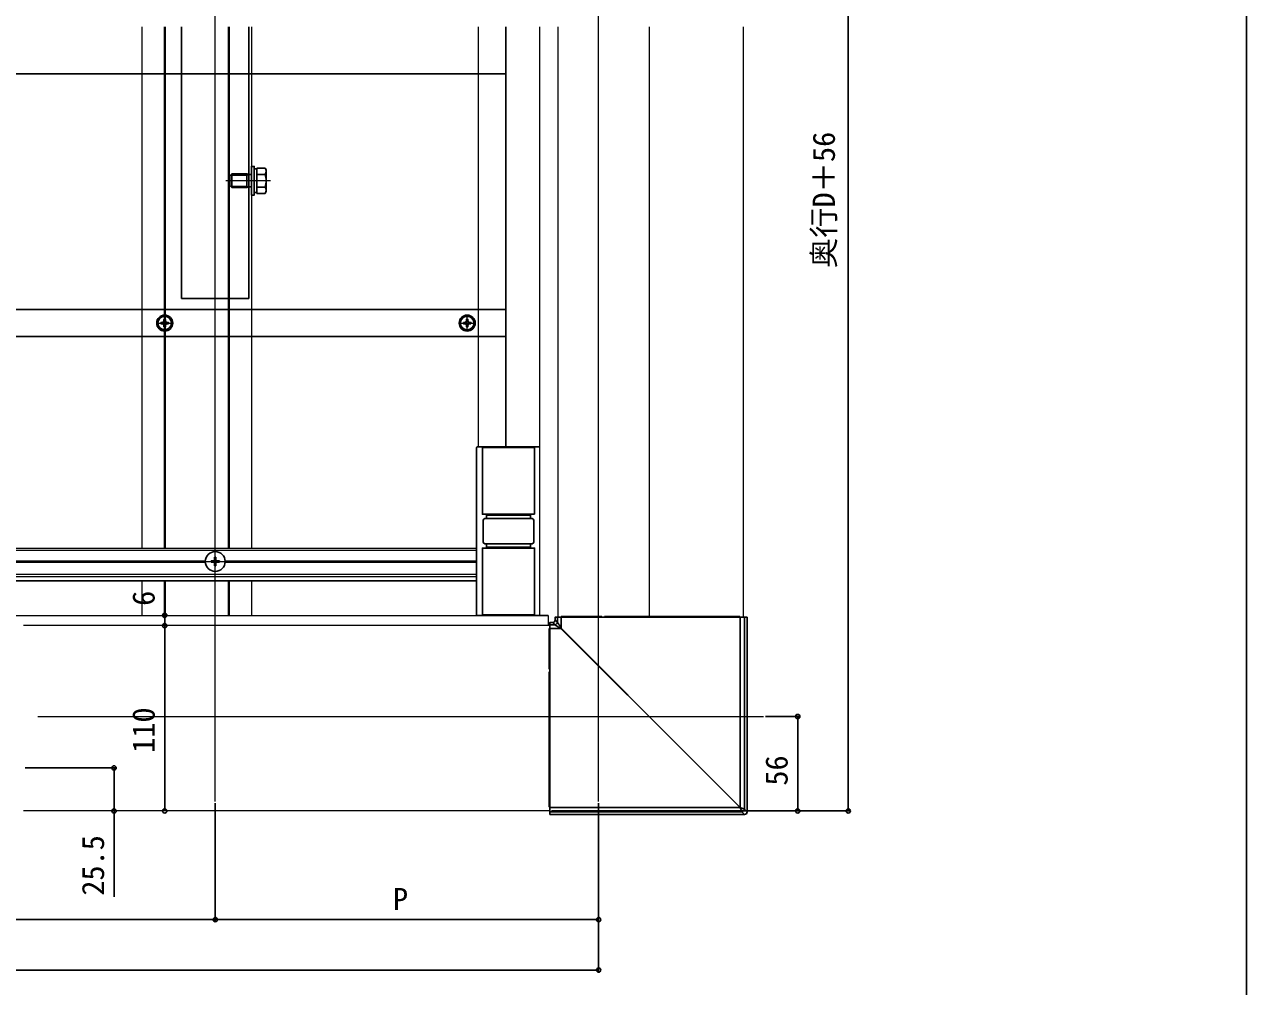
# Model space of a CAD drawing. Units: millimetres, scale not verified. Extents: x -1052 to 1050, y -1574 to 1565.
# Drawn here: x 325 to 1050, y -1028 to -457 of the extents above; entities that cross this region are included whole.
import ezdxf
from ezdxf.enums import TextEntityAlignment as Align

# ---------------------------------------------------------------- set-up
doc = ezdxf.new("R2010")
doc.units = ezdxf.units.MM
doc.header["$LTSCALE"] = 8
doc.layers.add('0-3_YKK_12', color=2, linetype='Continuous', lineweight=18)
for name, color, linetype in [('0-4_YKK_13', 4, 'Continuous'), ('0-5_YKK_D', 6, 'Continuous'), ('0-6_YKK_ZWAK', 7, 'Continuous'), ('0-7_YSS_K', 3, 'Continuous')]:
    doc.layers.add(name, color=color, linetype=linetype)
doc.styles.add('ＭＳ ゴシック', font='')
doc.styles.get('ＭＳ ゴシック').set_extended_font_data('MS Gothic')

msp = doc.modelspace()

# ---------------------------------------------------------------- linework, layer by layer
at = {"layer": '0-3_YKK_12'}
for p, q in [((438.003, -918.412), (438.003, 17.088)), ((665.503, -918.412), (665.503, 17.088)), ((394.503, -458.662), (394.503, -767.912)), ((407.703, -458.662), (407.703, -767.912)), ((408.303, -458.662), (408.303, -767.912)), ((445.703, -458.662), (445.703, -767.912)), ((446.303, -458.662), (446.303, -767.912)), ((459.503, -458.662), (459.503, -767.912)), ((594.003, -458.662), (594.003, -707.912)), ((630.503, -458.662), (630.503, -807.912)), ((641.503, -808.912), (641.503, -458.662)), ((695.503, -458.662), (695.503, -808.912)), ((751.503, -808.912), (751.503, -458.662)), ((470.703, -549.912), (444.203, -549.912)), ((408.003, -639.412), (408.003, -629.412)), ((587.503, -639.412), (587.503, -629.412)), ((403.003, -634.412), (413.003, -634.412)), ((582.503, -634.412), (592.503, -634.412)), ((43.003, -767.912), (593.003, -767.912)), ((43.003, -769.112), (593.003, -769.112)), ((216.395, -775.612), (432.11, -775.612)), ((431.703, -775.912), (444.303, -775.912)), ((438.003, -782.212), (438.003, -769.612)), ((443.895, -775.612), (593.003, -775.612)), ((216.395, -776.212), (432.11, -776.212)), ((443.895, -776.212), (593.003, -776.212)), ((43.003, -783.512), (593.003, -783.512)), ((43.003, -784.912), (593.003, -784.912)), ((407.703, -787.412), (407.703, -807.912)), ((408.303, -787.412), (408.303, -807.912)), ((445.703, -787.412), (445.703, -807.912)), ((446.303, -787.412), (446.303, -807.912)), ((459.503, -787.412), (459.503, -807.912)), ((13.003, -807.912), (635.503, -807.912)), ((635.503, -807.912), (630.503, -807.912)), ((635.503, -807.912), (635.503, -813.912)), ((635.503, -807.912), (635.503, -813.912)), ((636.503, -813.912), (324.253, -813.912)), ((332.711, -867.912), (763.438, -867.912)), ((636.503, -923.912), (324.253, -923.912))]:
    msp.add_line(p, q, dxfattribs=at)
msp.add_lwpolyline([(394.503, -787.412), (394.503, -807.912), (459.503, -807.912)], dxfattribs=at)
at = {"layer": '0-4_YKK_13'}
for p, q in [((418.003, -619.912), (418.003, -458.662)), ((458.003, -619.912), (458.003, -458.662)), ((610.503, -707.912), (610.503, -458.662)), ((594.003, -486.412), (610.503, -486.412)), ((461.103, -542.862), (462.703, -542.862)), ((462.703, -542.406), (467.622, -542.406)), ((462.703, -542.406), (462.703, -557.417)), ((468.203, -543.412), (467.622, -542.406)), ((468.203, -543.412), (468.203, -556.412)), ((446.703, -547.112), (447.903, -545.912)), ((446.703, -552.712), (446.703, -547.112)), ((447.255, -546.56), (456.803, -546.56)), ((447.903, -545.912), (456.803, -545.912)), ((447.903, -553.912), (447.903, -545.912)), ((456.803, -553.912), (456.803, -545.912)), ((456.803, -545.912), (457.925, -546.236)), ((457.925, -546.236), (456.803, -546.56)), ((459.503, -546.236), (457.925, -546.236)), ((462.703, -545.912), (462.703, -553.912)), ((462.703, -546.159), (467.622, -546.159)), ((446.703, -552.712), (447.903, -553.912)), ((447.255, -553.264), (456.803, -553.264)), ((456.803, -553.912), (447.903, -553.912)), ((457.925, -553.588), (456.803, -553.264)), ((457.925, -553.588), (456.803, -553.912)), ((459.503, -553.588), (457.925, -553.588)), ((462.703, -556.962), (461.103, -556.962)), ((462.703, -553.664), (467.622, -553.664)), ((462.703, -557.417), (467.622, -557.417)), ((468.203, -556.412), (467.622, -557.417)), ((458.003, -619.912), (418.003, -619.912)), ((594.003, -626.412), (610.503, -626.412)), ((406.683, -633.972), (405.803, -633.972)), ((409.323, -634.852), (410.203, -634.852)), ((586.183, -633.972), (585.303, -633.972)), ((588.823, -634.852), (589.703, -634.852)), ((594.003, -642.412), (610.503, -642.412)), ((593.003, -807.412), (593.003, -708.412)), ((593.503, -707.912), (630.503, -707.912)), ((627.503, -708.212), (596.503, -708.212)), ((627.503, -747.912), (627.503, -707.912)), ((597.003, -751.412), (597.003, -764.412)), ((598.003, -750.412), (626.003, -750.412)), ((599.003, -750.412), (599.003, -747.912)), ((625.003, -748.412), (599.003, -748.412)), ((625.003, -747.912), (625.003, -750.412)), ((627.003, -764.412), (627.003, -751.412)), ((626.003, -765.412), (598.003, -765.412)), ((599.003, -767.912), (599.003, -765.412)), ((599.003, -767.412), (625.003, -767.412)), ((624.003, -767.912), (600.003, -767.912)), ((625.003, -765.412), (625.003, -767.912)), ((435.503, -775.562), (435.503, -776.262)), ((435.503, -775.562), (437.153, -775.562)), ((437.653, -773.412), (438.353, -773.412)), ((437.653, -773.412), (437.653, -775.062)), ((438.353, -773.412), (438.353, -775.062)), ((438.853, -775.562), (440.503, -775.562)), ((440.503, -775.562), (440.503, -776.262)), ((435.503, -776.262), (437.153, -776.262)), ((437.653, -776.762), (437.653, -778.412)), ((437.653, -778.412), (438.353, -778.412)), ((438.353, -776.762), (438.353, -778.412)), ((438.853, -776.262), (440.503, -776.262)), ((593.003, -787.412), (38.003, -787.412)), ((630.503, -807.912), (593.503, -807.912)), ((596.503, -807.612), (627.503, -807.612)), ((639.51, -813.416), (638.236, -812.142)), ((639.733, -810.645), (641.007, -811.919)), ((641.007, -808.912), (643.229, -808.912)), ((641.007, -811.919), (641.007, -808.912)), ((643.229, -808.912), (749.494, -808.912)), ((643.229, -815.473), (643.229, -808.912)), ((644.015, -808.612), (643.303, -808.612)), ((655.695, -808.612), (644.015, -808.612)), ((656.063, -808.612), (655.695, -808.612)), ((656.493, -808.612), (656.063, -808.612)), ((656.859, -808.612), (656.493, -808.612)), ((662.667, -808.612), (656.859, -808.612)), ((663.006, -808.612), (662.667, -808.612)), ((663.369, -808.612), (663.006, -808.612)), ((663.71, -808.612), (663.369, -808.612)), ((666.859, -808.612), (663.71, -808.612)), ((667.403, -808.612), (666.859, -808.612)), ((669.461, -808.612), (669.003, -808.612)), ((690.595, -808.612), (669.461, -808.612)), ((690.958, -808.612), (690.595, -808.612)), ((691.384, -808.612), (690.958, -808.612)), ((691.746, -808.612), (691.384, -808.612)), ((697.541, -808.612), (691.746, -808.612)), ((697.885, -808.612), (697.541, -808.612)), ((698.264, -808.612), (697.885, -808.612)), ((698.611, -808.612), (698.264, -808.612)), ((748.5, -808.612), (698.611, -808.612)), ((749.203, -808.612), (748.5, -808.612)), ((749.494, -808.912), (751.998, -808.912)), ((749.494, -921.898), (749.494, -808.912)), ((751.998, -808.912), (753.634, -808.912)), ((751.998, -922.91), (751.998, -808.912)), ((753.634, -808.912), (753.637, -808.912)), ((753.634, -924.546), (753.634, -808.912)), ((753.637, -924.546), (753.637, -808.912)), ((636.203, -816.424), (636.203, -815.712)), ((636.203, -828.104), (636.203, -816.424)), ((636.503, -813.416), (636.503, -815.638)), ((639.51, -813.416), (636.503, -813.416)), ((636.503, -815.638), (636.503, -921.903)), ((643.065, -815.638), (636.503, -815.638)), ((636.203, -828.472), (636.203, -828.104)), ((636.203, -828.902), (636.203, -828.472)), ((636.203, -829.268), (636.203, -828.902)), ((636.203, -835.076), (636.203, -829.268)), ((636.203, -835.415), (636.203, -835.076)), ((636.203, -835.778), (636.203, -835.415)), ((636.203, -836.119), (636.203, -835.778)), ((636.203, -839.268), (636.203, -836.119)), ((636.203, -839.812), (636.203, -839.268)), ((636.203, -841.87), (636.203, -841.412)), ((636.203, -863.004), (636.203, -841.87)), ((636.203, -863.367), (636.203, -863.004)), ((636.203, -863.793), (636.203, -863.367)), ((636.203, -864.155), (636.203, -863.793)), ((636.203, -869.95), (636.203, -864.155)), ((636.203, -870.294), (636.203, -869.95)), ((636.203, -870.673), (636.203, -870.294)), ((636.203, -871.02), (636.203, -870.673)), ((636.203, -920.909), (636.203, -871.02)), ((636.203, -921.612), (636.203, -920.909)), ((636.503, -921.903), (636.503, -924.407)), ((749.489, -921.903), (636.503, -921.903)), ((636.503, -924.407), (636.503, -926.043)), ((750.501, -924.407), (636.503, -924.407)), ((636.503, -926.043), (636.503, -926.046)), ((752.137, -926.043), (636.503, -926.043)), ((636.503, -926.046), (752.137, -926.046)), ((749.503, -921.912), (749.489, -921.903)), ((749.494, -921.898), (749.503, -921.912)), ((752.137, -926.043), (750.501, -924.407)), ((751.998, -922.91), (753.634, -924.546)), ((752.137, -926.046), (752.137, -926.043)), ((753.634, -924.546), (753.637, -924.546))]:
    msp.add_line(p, q, dxfattribs=at)
for points in [[(38.003, -486.412), (53.003, -486.412), (594.003, -486.412)], [(38.003, -626.412), (53.003, -626.412), (594.003, -626.412)], [(405.803, -633.972), (405.803, -634.852), (406.683, -634.852)], [(408.443, -633.092), (408.443, -632.212), (407.563, -632.212), (407.563, -633.092)], [(407.563, -635.732), (407.563, -636.612), (408.443, -636.612), (408.443, -635.732)], [(410.203, -634.852), (410.203, -633.972), (409.323, -633.972)], [(585.303, -633.972), (585.303, -634.852), (586.183, -634.852)], [(587.943, -633.092), (587.943, -632.212), (587.063, -632.212), (587.063, -633.092)], [(587.063, -635.732), (587.063, -636.612), (587.943, -636.612), (587.943, -635.732)], [(589.703, -634.852), (589.703, -633.972), (588.823, -633.972)], [(38.003, -642.412), (53.003, -642.412), (594.003, -642.412)], [(596.503, -707.912), (596.503, -747.912), (627.503, -747.912)], [(600.003, -767.912), (596.503, -767.912), (596.503, -807.912)], [(627.503, -807.912), (627.503, -767.912), (624.003, -767.912)], [(638.236, -812.142), (636.503, -812.142), (636.503, -813.416)], [(639.733, -810.645), (639.733, -808.912), (641.007, -808.912)], [(641.007, -811.919), (641.072, -812.022), (641.211, -812.245), (641.42, -812.579), (641.692, -813.015), (642.02, -813.54), (642.393, -814.137), (642.8, -814.788), (643.229, -815.473)], [(656.063, -808.612), (656.067, -808.67), (656.078, -808.726), (656.095, -808.778), (656.119, -808.824), (656.148, -808.861), (656.181, -808.889), (656.217, -808.906), (656.255, -808.912)], [(656.493, -808.612), (656.497, -808.67), (656.508, -808.726), (656.525, -808.778), (656.549, -808.824), (656.578, -808.861), (656.611, -808.889), (656.647, -808.906), (656.685, -808.912)], [(643.065, -815.638), (642.379, -815.209), (641.728, -814.802), (641.131, -814.429), (640.606, -814.101), (640.17, -813.829), (639.836, -813.62), (639.614, -813.481), (639.51, -813.416)], [(749.489, -921.903), (722.832, -895.286), (696.197, -868.69), (669.601, -842.135), (643.065, -815.638)], [(643.229, -815.473), (669.726, -842.01), (696.282, -868.606), (722.877, -895.241), (749.494, -921.898)], [(636.203, -828.472), (636.261, -828.476), (636.317, -828.487), (636.369, -828.504), (636.415, -828.528), (636.452, -828.557), (636.48, -828.59), (636.497, -828.626), (636.503, -828.664)], [(636.203, -828.902), (636.261, -828.906), (636.317, -828.917), (636.369, -828.934), (636.415, -828.958), (636.452, -828.987), (636.48, -829.02), (636.497, -829.056), (636.503, -829.094)], [(749.489, -921.903), (749.49, -921.903), (749.491, -921.902), (749.491, -921.901), (749.492, -921.901), (749.492, -921.9), (749.493, -921.899), (749.494, -921.899), (749.494, -921.898)], [(750.501, -924.407), (750.472, -924.334), (750.408, -924.175), (750.312, -923.936), (750.188, -923.625), (750.039, -923.252), (749.871, -922.833), (749.69, -922.381), (749.503, -921.912), (749.972, -922.099), (750.424, -922.28), (750.844, -922.448), (751.216, -922.597), (751.527, -922.721), (751.766, -922.817), (751.925, -922.881), (751.998, -922.91)]]:
    msp.add_lwpolyline(points, dxfattribs=at)
msp.add_lwpolyline([(459.503, -558.412), (459.503, -541.412), (461.103, -541.412), (461.103, -558.412)], close=True, dxfattribs=at)
for centre, radius in [((408.003, -634.412), 4.75), ((408.003, -634.412), 4), ((587.503, -634.412), 4.75), ((587.503, -634.412), 4), ((438.003, -775.912), 5.9)]:
    msp.add_circle(centre, radius, dxfattribs=at)
for centre, radius, start, end in [((464.88, -544.282), 3.323, 325.61575, 34.38425), ((455.783, -549.912), 12.419, 342.41205, 17.58795), ((464.88, -555.541), 3.323, 325.61575, 34.38425), ((406.683, -633.092), 0.88, 270, 0), ((406.683, -635.732), 0.88, 0, 90), ((409.323, -633.092), 0.88, 180, 270), ((409.323, -635.732), 0.88, 90, 180), ((586.183, -633.092), 0.88, 270, 0), ((586.183, -635.732), 0.88, 0, 90), ((588.823, -633.092), 0.88, 180, 270), ((588.823, -635.732), 0.88, 90, 180), ((593.503, -708.412), 0.5, 90, 180), ((598.003, -751.412), 1, 90, 180), ((626.003, -751.412), 1, 0, 90), ((598.003, -764.412), 1, 180, 270), ((626.003, -764.412), 1, 270, 0), ((437.153, -775.062), 0.5, 270, 0), ((438.853, -775.062), 0.5, 180, 270), ((437.153, -776.762), 0.5, 0, 90), ((438.853, -776.762), 0.5, 90, 180), ((593.503, -807.412), 0.5, 180, 270), ((639.504, -811.912), 1.504, 270.2495, 359.75047), ((643.003, -808.612), 0.3, 270, 0), ((643.303, -808.686), 0.716, 341.61551, 5.93909), ((654.903, -808.686), 0.796, 343.52594, 5.35599), ((656.026, -808.686), 0.836, 344.34369, 5.10165), ((661.835, -808.686), 0.836, 344.34199, 5.10335), ((662.735, -808.642), 0.272, 278.39856, 6.45212), ((663.099, -808.642), 0.272, 278.39864, 6.45249), ((662.834, -808.686), 0.879, 345.13831, 4.8547), ((665.982, -808.686), 0.88, 345.13887, 4.85343), ((667.703, -808.612), 0.3, 180, 270), ((668.703, -808.612), 0.3, 270, 0), ((668.544, -808.686), 0.92, 345.80466, 4.64532), ((689.378, -808.686), 1.219, 349.34883, 3.51436), ((691.221, -808.653), 0.266, 170.93358, 256.28649), ((691.647, -808.653), 0.266, 170.93358, 256.28649), ((690.447, -808.686), 1.301, 350.02947, 3.29449), ((696.242, -808.686), 1.301, 350.02947, 3.29449), ((697.617, -808.645), 0.271, 279.43515, 7.03503), ((697.996, -808.645), 0.271, 279.43515, 7.03503), ((697.218, -808.686), 1.395, 350.70814, 3.07257), ((731.15, -808.686), 17.35, 359.25561, 0.24636), ((749.503, -808.612), 0.3, 180, 270), ((636.203, -815.412), 0.3, 270, 0), ((636.277, -815.712), 0.716, 264.05949, 288.38631), ((629.484, -801.893), 19.322, 314.65579, 315.34486), ((636.277, -827.312), 0.796, 264.64198, 286.47613), ((636.277, -828.435), 0.836, 264.89643, 285.65898), ((636.233, -835.144), 0.272, 263.54837, 351.60075), ((636.233, -835.508), 0.272, 263.54748, 351.60164), ((636.277, -834.243), 0.836, 264.89873, 285.65669), ((636.277, -835.243), 0.879, 265.14602, 284.86172), ((636.277, -838.391), 0.88, 265.14713, 284.86061), ((636.203, -840.112), 0.3, 0, 90), ((636.203, -841.112), 0.3, 270, 0), ((636.277, -840.953), 0.919, 265.35241, 284.19905), ((636.277, -861.786), 1.22, 266.48775, 280.64625), ((636.277, -862.855), 1.302, 266.71018, 279.96446), ((636.277, -868.65), 1.302, 266.71018, 279.96446), ((636.245, -863.63), 0.266, 13.71279, 99.06592), ((636.245, -864.055), 0.266, 13.71279, 99.06592), ((636.236, -870.026), 0.271, 262.96428, 350.56579), ((636.277, -869.626), 1.395, 266.92886, 279.29188), ((636.236, -870.405), 0.271, 262.96597, 350.56409), ((636.277, -903.31), 17.599, 269.75923, 270.73595), ((636.203, -921.912), 0.3, 0, 90), ((750.494, -922.903), 1.504, 270.24917, 359.75054), ((752.137, -924.546), 1.5, 270, 0), ((752.13, -924.539), 1.504, 270.24949, 359.75079)]:
    msp.add_arc(centre, radius, start, end, dxfattribs=at)
msp.add_ellipse((638.23, -810.639), major_axis=(-1.065, 1.065), ratio=0.99628, start_param=2.358058, end_param=3.9251274, dxfattribs=at)
at = {"layer": '0-5_YKK_D'}
for p, q in [((813.637, -157.912), (813.637, -923.912)), ((408.003, -813.912), (408.003, -923.912)), ((764.438, -867.912), (784.637, -867.912)), ((783.637, -867.912), (783.637, -923.912)), ((325.253, -898.412), (379.003, -898.412)), ((438.003, -919.412), (438.003, -989.412)), ((438.003, -919.412), (438.003, -989.412)), ((665.503, -919.412), (665.503, -1019.412)), ((665.503, -919.412), (665.503, -989.412)), ((637.503, -923.912), (814.637, -923.912)), ((637.503, -923.912), (784.637, -923.912)), ((210.503, -988.412), (438.003, -988.412)), ((438.003, -988.412), (665.503, -988.412)), ((-699.497, -1018.412), (665.503, -1018.412))]:
    msp.add_line(p, q, dxfattribs=at)
for points in [[(408.003, -813.912), (408.003, -807.912), (408.003, -788.584)], [(378.003, -898.412), (378.003, -923.912), (378.003, -974.943)]]:
    msp.add_lwpolyline(points, dxfattribs=at)
for centre in [(408.003, -807.912), (408.003, -813.912), (408.003, -813.912), (783.637, -867.912), (378.003, -898.412), (378.003, -923.912), (408.003, -923.912), (783.637, -923.912), (813.637, -923.912), (438.003, -988.412), (438.003, -988.412), (665.503, -988.412), (665.503, -1018.412)]:
    msp.add_circle(centre, 1.275, dxfattribs=at)
at = {"layer": '0-6_YKK_ZWAK'}
msp.add_lwpolyline([(-1050, -1571.7), (1050, -1571.7), (1050, 1488.3)], dxfattribs=at)
at = {"layer": '0-7_YSS_K'}
msp.add_line((594.003, -486.412), (556.181, -486.412), dxfattribs=at)

# ---------------------------------------------------------------- texts
at = {"layer": '0-5_YKK_D', "style": 'ＭＳ ゴシック'}
for s, p in [('奥行D＋56', (809.684, -601.815)), ('6', (406.003, -802.243)), ('110', (406.003, -889.468)), ('56', (781.637, -908.951)), ('25.5', (376.003, -974.273))]:
    msp.add_text(s, height=13.2, rotation=90, dxfattribs=at).set_placement(p, align=Align.BOTTOM_LEFT)
msp.add_text('P', height=13.2, dxfattribs=at).set_placement((543.469, -986.812), align=Align.BOTTOM_LEFT)

doc.saveas('drawing.dxf')
